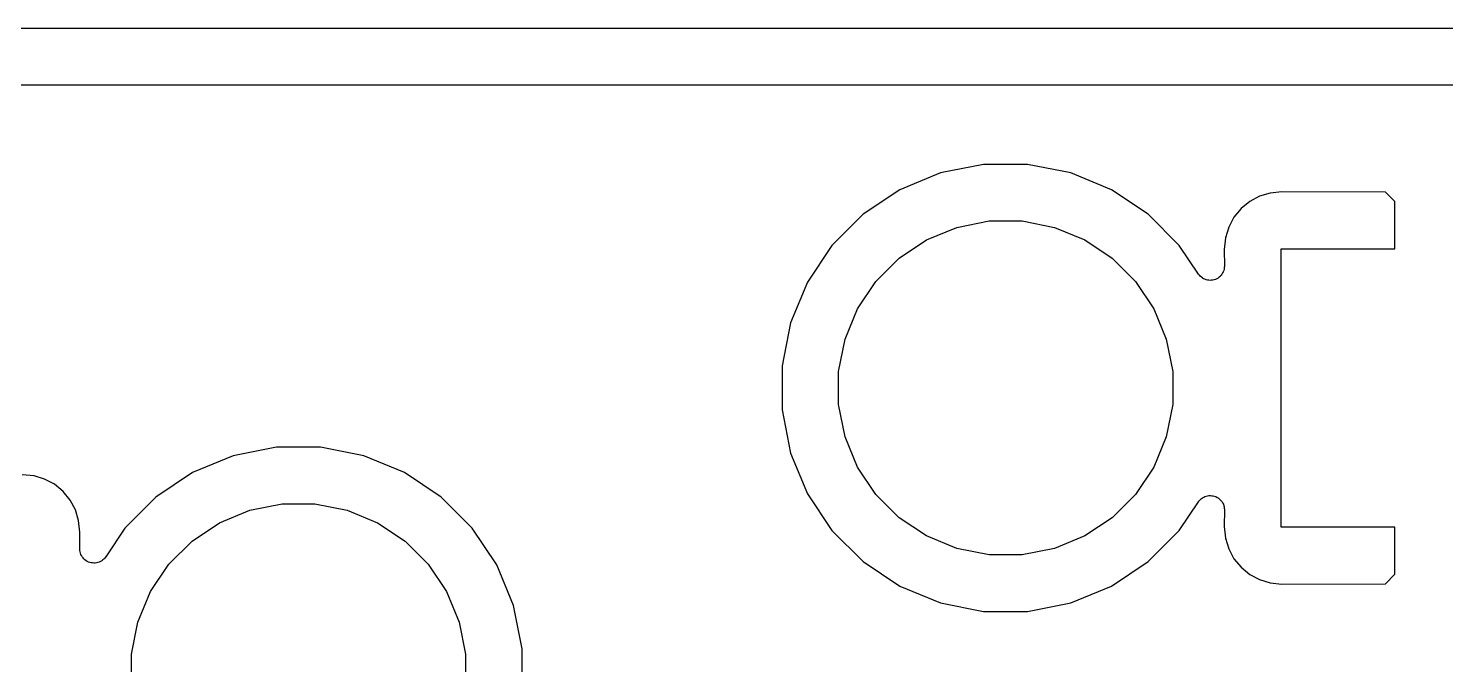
# Model space of a CAD drawing. Extents: x 2.15 to 10.02, y -5.18 to -1.32.
# Drawn here: x 5.986 to 6.487, y -2.148 to -1.923 of the extents above; entities that cross this region are included whole.
import ezdxf

# ---------------------------------------------------------------- set-up
doc = ezdxf.new("R2010")
doc.units = 0
doc.header["$MEASUREMENT"] = 0
doc.layers.add('BLACK', color=7, linetype='CONTINUOUS')

msp = doc.modelspace()

# ---------------------------------------------------------------- linework, layer by layer
at = {"layer": 'BLACK', "linetype": 'CONTINUOUS'}
for p, q in [((6.55587, -1.92323), (5.31029, -1.92323)), ((5.32065, -1.94323), (6.55464, -1.94323)), ((6.32391, -1.97134), (6.30863, -1.97438)), ((6.33948, -1.97134), (6.32391, -1.97134)), ((6.35475, -1.97438), (6.33948, -1.97134)), ((6.30863, -1.97438), (6.29425, -1.98034)), ((6.36914, -1.98034), (6.35475, -1.97438)), ((6.29425, -1.98034), (6.2813, -1.98899)), ((6.38209, -1.98899), (6.36914, -1.98034)), ((6.42144, -1.98261), (6.41797, -1.98447)), ((6.42521, -1.98147), (6.42144, -1.98261)), ((6.42937, -1.98106), (6.42521, -1.98147)), ((6.466, -1.98117), (6.42937, -1.98106)), ((6.46933, -1.9845), (6.466, -1.98117)), ((6.2813, -1.98899), (6.27029, -2)), ((6.3931, -2), (6.38209, -1.98899)), ((6.41492, -1.98697), (6.41242, -1.99002)), ((6.41797, -1.98447), (6.41492, -1.98697)), ((6.46933, -2.00118), (6.46933, -1.9845)), ((6.30372, -1.99806), (6.31447, -1.99361)), ((6.31447, -1.99361), (6.32588, -1.99134)), ((6.32588, -1.99134), (6.33751, -1.99134)), ((6.33751, -1.99134), (6.34892, -1.99361)), ((6.34892, -1.99361), (6.35967, -1.99806)), ((6.41057, -1.99349), (6.40942, -1.99726)), ((6.41242, -1.99002), (6.41057, -1.99349)), ((6.29405, -2.00452), (6.30372, -1.99806)), ((6.35967, -1.99806), (6.36934, -2.00452)), ((6.40942, -1.99726), (6.40901, -2.00142)), ((6.27029, -2), (6.26164, -2.01295)), ((6.39988, -2.01014), (6.3931, -2)), ((6.40901, -2.00142), (6.40903, -2.00735)), ((6.42913, -2.09961), (6.42913, -2.00118)), ((6.42913, -2.00118), (6.46933, -2.00118)), ((6.28582, -2.01275), (6.29405, -2.00452)), ((6.36934, -2.00452), (6.37756, -2.01275)), ((6.40863, -2.00932), (6.4084, -2.00974)), ((6.40878, -2.00885), (6.40863, -2.00932)), ((6.40863, -2.00932), (6.40863, -2.00932)), ((6.40863, -2.00932), (6.40863, -2.00932)), ((6.40893, -2.00839), (6.40878, -2.00885)), ((6.40898, -2.00785), (6.40893, -2.00839)), ((6.40893, -2.00839), (6.40893, -2.00839)), ((6.40893, -2.00839), (6.40893, -2.00839)), ((6.40903, -2.00742), (6.40898, -2.00785)), ((6.40903, -2.00735), (6.40903, -2.00742)), ((6.40903, -2.00742), (6.40903, -2.00742)), ((6.40903, -2.00742), (6.40903, -2.00742)), ((6.26164, -2.01295), (6.25568, -2.02733)), ((6.27936, -2.02242), (6.28582, -2.01275)), ((6.37756, -2.01275), (6.38403, -2.02242)), ((6.40021, -2.01055), (6.39988, -2.01014)), ((6.39988, -2.01014), (6.39988, -2.01014)), ((6.39988, -2.01014), (6.39988, -2.01014)), ((6.40049, -2.01089), (6.40021, -2.01055)), ((6.40049, -2.0109), (6.40049, -2.01089)), ((6.4005, -2.0109), (6.40049, -2.0109)), ((6.40092, -2.01125), (6.4005, -2.0109)), ((6.40125, -2.01151), (6.40092, -2.01125)), ((6.40125, -2.01152), (6.40125, -2.01151)), ((6.4017, -2.01176), (6.40125, -2.01152)), ((6.40125, -2.01152), (6.40125, -2.01152)), ((6.40211, -2.01198), (6.4017, -2.01176)), ((6.40258, -2.01212), (6.40211, -2.01198)), ((6.40211, -2.01198), (6.40211, -2.01198)), ((6.40211, -2.01198), (6.40211, -2.01198)), ((6.40304, -2.01226), (6.40258, -2.01212)), ((6.40352, -2.01231), (6.40304, -2.01226)), ((6.40304, -2.01226), (6.40304, -2.01226)), ((6.40304, -2.01226), (6.40304, -2.01226)), ((6.40401, -2.01236), (6.40352, -2.01231)), ((6.40447, -2.01232), (6.40401, -2.01236)), ((6.40401, -2.01236), (6.40401, -2.01236)), ((6.40401, -2.01236), (6.40401, -2.01236)), ((6.40498, -2.01227), (6.40447, -2.01232)), ((6.40499, -2.01227), (6.40498, -2.01227)), ((6.40498, -2.01227), (6.40498, -2.01227)), ((6.4054, -2.01215), (6.40499, -2.01227)), ((6.40592, -2.01199), (6.4054, -2.01215)), ((6.40634, -2.01177), (6.40592, -2.01199)), ((6.40592, -2.01199), (6.40592, -2.01199)), ((6.40592, -2.01199), (6.40592, -2.01199)), ((6.40678, -2.01154), (6.40634, -2.01177)), ((6.4072, -2.0112), (6.40678, -2.01154)), ((6.40678, -2.01154), (6.40678, -2.01154)), ((6.40678, -2.01154), (6.40678, -2.01154)), ((6.40754, -2.01093), (6.4072, -2.0112)), ((6.40788, -2.01051), (6.40754, -2.01092)), ((6.40754, -2.01092), (6.40754, -2.01092)), ((6.40754, -2.01092), (6.40754, -2.01093)), ((6.40817, -2.01018), (6.40788, -2.01051)), ((6.4084, -2.00974), (6.40817, -2.01017)), ((6.40817, -2.01017), (6.40817, -2.01018)), ((6.40817, -2.01018), (6.40817, -2.01018)), ((6.27491, -2.03317), (6.27936, -2.02242)), ((6.38403, -2.02242), (6.38848, -2.03317)), ((6.25568, -2.02733), (6.25264, -2.04261)), ((6.27264, -2.04458), (6.27491, -2.03317)), ((6.38848, -2.03317), (6.39075, -2.04458)), ((6.25264, -2.04261), (6.25264, -2.05818)), ((6.27264, -2.05621), (6.27264, -2.04458)), ((6.39075, -2.04458), (6.39075, -2.05621)), ((6.25264, -2.05818), (6.25568, -2.07345)), ((6.27491, -2.06762), (6.27264, -2.05621)), ((6.39075, -2.05621), (6.38848, -2.06762)), ((6.27936, -2.07837), (6.27491, -2.06762)), ((6.38848, -2.06762), (6.38403, -2.07837)), ((6.05863, -2.07438), (6.04425, -2.08034)), ((6.07391, -2.07134), (6.05863, -2.07438)), ((6.08948, -2.07134), (6.07391, -2.07134)), ((6.10475, -2.07438), (6.08948, -2.07134)), ((6.11914, -2.08034), (6.10475, -2.07438)), ((6.25568, -2.07345), (6.26164, -2.08784)), ((6.28582, -2.08804), (6.27936, -2.07837)), ((6.38403, -2.07837), (6.37756, -2.08804)), ((5.98817, -2.08147), (5.98401, -2.08106)), ((5.99194, -2.08261), (5.98817, -2.08147)), ((5.99542, -2.08447), (5.99194, -2.08261)), ((5.99846, -2.08697), (5.99542, -2.08447)), ((6.04425, -2.08034), (6.0313, -2.08899)), ((6.13209, -2.08899), (6.11914, -2.08034)), ((6.00096, -2.09002), (5.99846, -2.08697)), ((6.0313, -2.08899), (6.02029, -2.1)), ((6.1431, -2.1), (6.13209, -2.08899)), ((6.26164, -2.08784), (6.27029, -2.10079)), ((6.29405, -2.09626), (6.28582, -2.08804)), ((6.37756, -2.08804), (6.36934, -2.09626)), ((6.40055, -2.08984), (6.40095, -2.08952)), ((6.40095, -2.08952), (6.40131, -2.08923)), ((6.40131, -2.08923), (6.40173, -2.08901)), ((6.40131, -2.08923), (6.40131, -2.08923)), ((6.40131, -2.08923), (6.40131, -2.08923)), ((6.40173, -2.08901), (6.40217, -2.08878)), ((6.40217, -2.08878), (6.40262, -2.08865)), ((6.40217, -2.08878), (6.40217, -2.08878)), ((6.40217, -2.08878), (6.40217, -2.08878)), ((6.40262, -2.08865), (6.40311, -2.08851)), ((6.40311, -2.08851), (6.40358, -2.08847)), ((6.40311, -2.08851), (6.40311, -2.08851)), ((6.40311, -2.08851), (6.40311, -2.08851)), ((6.40358, -2.08847), (6.40408, -2.08843)), ((6.40408, -2.08843), (6.40408, -2.08843)), ((6.40408, -2.08843), (6.40408, -2.08843)), ((6.40408, -2.08843), (6.40455, -2.08848)), ((6.40455, -2.08848), (6.40505, -2.08853)), ((6.40505, -2.08853), (6.40505, -2.08853)), ((6.40505, -2.08853), (6.40505, -2.08853)), ((6.40505, -2.08853), (6.40555, -2.08868)), ((6.40555, -2.08868), (6.40598, -2.08882)), ((6.40598, -2.08882), (6.40598, -2.08882)), ((6.40598, -2.08882), (6.40598, -2.08882)), ((6.40598, -2.08882), (6.40644, -2.08907)), ((6.40644, -2.08907), (6.40684, -2.08929)), ((6.40684, -2.08929), (6.40684, -2.08929)), ((6.40684, -2.08929), (6.40684, -2.08929)), ((6.40684, -2.08929), (6.40721, -2.0896)), ((6.00282, -2.09349), (6.00096, -2.09002)), ((6.00396, -2.09726), (6.00282, -2.09349)), ((6.05372, -2.09806), (6.06447, -2.09361)), ((6.06447, -2.09361), (6.07588, -2.09134)), ((6.07588, -2.09134), (6.08751, -2.09134)), ((6.08751, -2.09134), (6.09892, -2.09361)), ((6.09892, -2.09361), (6.10967, -2.09806)), ((6.3931, -2.10079), (6.39988, -2.09065)), ((6.39988, -2.09065), (6.39991, -2.09059)), ((6.39991, -2.09059), (6.39992, -2.09059)), ((6.39992, -2.09059), (6.40023, -2.09022)), ((6.39992, -2.09059), (6.39992, -2.09059)), ((6.40023, -2.09022), (6.40054, -2.08984)), ((6.40054, -2.08984), (6.40054, -2.08984)), ((6.40054, -2.08984), (6.40055, -2.08984)), ((6.40721, -2.0896), (6.40759, -2.08991)), ((6.40759, -2.08991), (6.40759, -2.08991)), ((6.40759, -2.08991), (6.40759, -2.08991)), ((6.40759, -2.08991), (6.40788, -2.09027)), ((6.40788, -2.09027), (6.4082, -2.09067)), ((6.4082, -2.09067), (6.40821, -2.09067)), ((6.40821, -2.09067), (6.40821, -2.09067)), ((6.40821, -2.09067), (6.40842, -2.09107)), ((6.40842, -2.09107), (6.40866, -2.09153)), ((6.40866, -2.09153), (6.40866, -2.09153)), ((6.40866, -2.09153), (6.40866, -2.09153)), ((6.40866, -2.09153), (6.40881, -2.09202)), ((6.40881, -2.09202), (6.40894, -2.09247)), ((6.40894, -2.09247), (6.40894, -2.09247)), ((6.40894, -2.09247), (6.40894, -2.09247)), ((6.40894, -2.09247), (6.40898, -2.09293)), ((6.40898, -2.09293), (6.40903, -2.09344)), ((6.40903, -2.09344), (6.40901, -2.09937)), ((6.40903, -2.09344), (6.40903, -2.09344)), ((6.40903, -2.09344), (6.40903, -2.09344)), ((6.00437, -2.10143), (6.00396, -2.09726)), ((6.04405, -2.10452), (6.05372, -2.09806)), ((6.10967, -2.09806), (6.11934, -2.10452)), ((6.30372, -2.10273), (6.29405, -2.09626)), ((6.36934, -2.09626), (6.35967, -2.10273)), ((6.40901, -2.09937), (6.40942, -2.10353)), ((6.00437, -2.10733), (6.00437, -2.10143)), ((6.02029, -2.1), (6.01353, -2.11011)), ((6.03582, -2.11275), (6.04405, -2.10452)), ((6.11934, -2.10452), (6.12756, -2.11275)), ((6.15175, -2.11295), (6.1431, -2.1)), ((6.27029, -2.10079), (6.2813, -2.1118)), ((6.31447, -2.10718), (6.30372, -2.10273)), ((6.35967, -2.10273), (6.34892, -2.10718)), ((6.38209, -2.1118), (6.3931, -2.10079)), ((6.40942, -2.10353), (6.41057, -2.1073)), ((6.46933, -2.09961), (6.42913, -2.09961)), ((6.46933, -2.11629), (6.46933, -2.09961)), ((6.00442, -2.10781), (6.00437, -2.10733)), ((6.00447, -2.10829), (6.00442, -2.10781)), ((6.00447, -2.1083), (6.00447, -2.10829)), ((6.00461, -2.10876), (6.00447, -2.1083)), ((6.00447, -2.1083), (6.00447, -2.1083)), ((6.00475, -2.10923), (6.00461, -2.10876)), ((6.00475, -2.10924), (6.00475, -2.10923)), ((6.00475, -2.10923), (6.00475, -2.10923)), ((6.00498, -2.10967), (6.00475, -2.10924)), ((6.32588, -2.10945), (6.31447, -2.10718)), ((6.33751, -2.10945), (6.32588, -2.10945)), ((6.34892, -2.10718), (6.33751, -2.10945)), ((6.41057, -2.1073), (6.41242, -2.11077)), ((6.0052, -2.11009), (6.00498, -2.10967)), ((6.00521, -2.11009), (6.0052, -2.11009)), ((6.00521, -2.1101), (6.00521, -2.11009)), ((6.00552, -2.11048), (6.00521, -2.1101)), ((6.00582, -2.11085), (6.00552, -2.11048)), ((6.00583, -2.11086), (6.00582, -2.11085)), ((6.00582, -2.11085), (6.00582, -2.11085)), ((6.0062, -2.11116), (6.00583, -2.11086)), ((6.00657, -2.11147), (6.0062, -2.11116)), ((6.00658, -2.11148), (6.00657, -2.11147)), ((6.00657, -2.11147), (6.00657, -2.11147)), ((6.007, -2.11171), (6.00658, -2.11148)), ((6.00742, -2.11194), (6.007, -2.11171)), ((6.00743, -2.11194), (6.00742, -2.11194)), ((6.00744, -2.11194), (6.00743, -2.11194)), ((6.00791, -2.11209), (6.00744, -2.11194)), ((6.00835, -2.11223), (6.00791, -2.11209)), ((6.00836, -2.11223), (6.00835, -2.11223)), ((6.00837, -2.11223), (6.00836, -2.11223)), ((6.00885, -2.11228), (6.00837, -2.11223)), ((6.00932, -2.11233), (6.00885, -2.11228)), ((6.00933, -2.11233), (6.00932, -2.11233)), ((6.00934, -2.11233), (6.00933, -2.11233)), ((6.00982, -2.11229), (6.00934, -2.11233)), ((6.0103, -2.11225), (6.00982, -2.11229)), ((6.01031, -2.11224), (6.0103, -2.11225)), ((6.0103, -2.11225), (6.0103, -2.11225)), ((6.01077, -2.11211), (6.01031, -2.11224)), ((6.01123, -2.11197), (6.01077, -2.11211)), ((6.01124, -2.11197), (6.01123, -2.11197)), ((6.01125, -2.11197), (6.01124, -2.11197)), ((6.01167, -2.11174), (6.01125, -2.11197)), ((6.0121, -2.11152), (6.01167, -2.11174)), ((6.01211, -2.11152), (6.0121, -2.11152)), ((6.0121, -2.11152), (6.0121, -2.11152)), ((6.01248, -2.11122), (6.01211, -2.11152)), ((6.01286, -2.11091), (6.01248, -2.11122)), ((6.01287, -2.11091), (6.01286, -2.11091)), ((6.01317, -2.11055), (6.01287, -2.11091)), ((6.01287, -2.11091), (6.01287, -2.11091)), ((6.01349, -2.11017), (6.01317, -2.11055)), ((6.0135, -2.11016), (6.01349, -2.11017)), ((6.01353, -2.11011), (6.0135, -2.11016)), ((6.0135, -2.11016), (6.0135, -2.11016)), ((6.0135, -2.11016), (6.0135, -2.11016)), ((6.02936, -2.12242), (6.03582, -2.11275)), ((6.12756, -2.11275), (6.13403, -2.12242)), ((6.15771, -2.12733), (6.15175, -2.11295)), ((6.2813, -2.1118), (6.29425, -2.12045)), ((6.36914, -2.12045), (6.38209, -2.1118)), ((6.41242, -2.11077), (6.41492, -2.11382)), ((6.41492, -2.11382), (6.41797, -2.11632)), ((6.41797, -2.11632), (6.42144, -2.11817)), ((6.42144, -2.11817), (6.42521, -2.11932)), ((6.42521, -2.11932), (6.42937, -2.11973)), ((6.42937, -2.11973), (6.466, -2.11961)), ((6.466, -2.11961), (6.46933, -2.11629)), ((6.02491, -2.13317), (6.02936, -2.12242)), ((6.13403, -2.12242), (6.13848, -2.13317)), ((6.29425, -2.12045), (6.30863, -2.12641)), ((6.35475, -2.12641), (6.36914, -2.12045)), ((6.16075, -2.14261), (6.15771, -2.12733)), ((6.30863, -2.12641), (6.32391, -2.12945)), ((6.32391, -2.12945), (6.33948, -2.12945)), ((6.33948, -2.12945), (6.35475, -2.12641)), ((6.02264, -2.14458), (6.02491, -2.13317)), ((6.13848, -2.13317), (6.14075, -2.14458)), ((6.02264, -2.15621), (6.02264, -2.14458)), ((6.14075, -2.14458), (6.14075, -2.15621)), ((6.16075, -2.15818), (6.16075, -2.14261))]:
    msp.add_line(p, q, dxfattribs=at)

doc.saveas('drawing.dxf')
